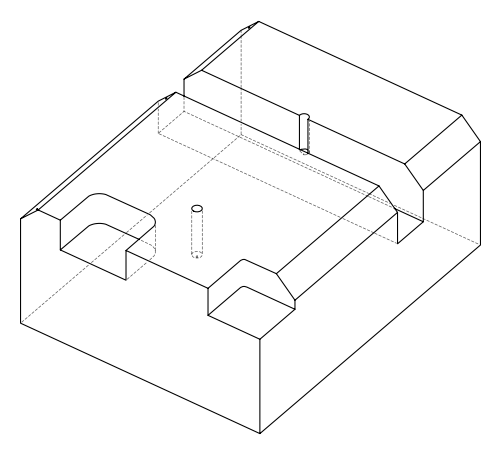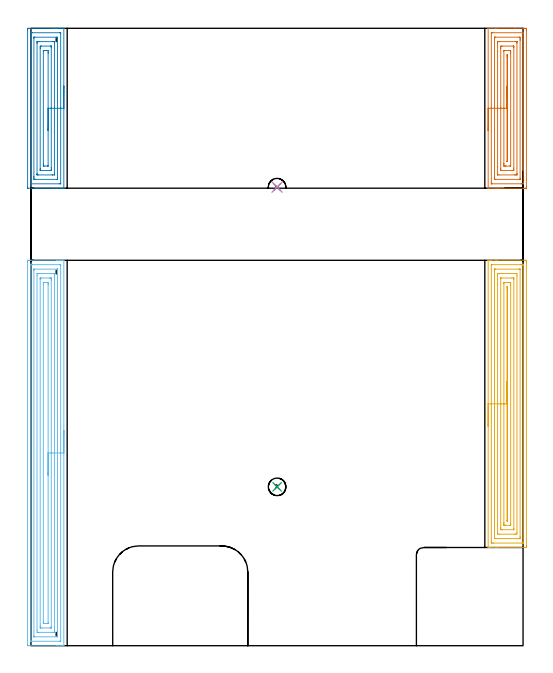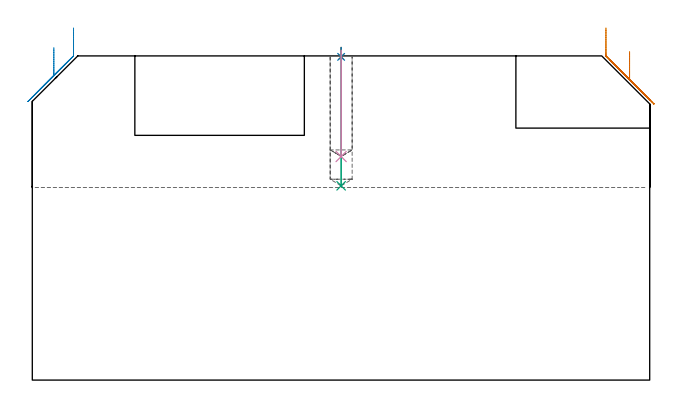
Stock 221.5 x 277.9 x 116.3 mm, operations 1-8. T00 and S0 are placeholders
(PLAN: 11 operations, 5 tool changes, 59.2 min)
(1 SPOT_DRILL | STEP1POCKET | NXT0321_9005460120000 | 0.03 min | 1 mm3)
(2 SPOT_DRILL_1 | STEP1POCKET_1 | NXT0321_9005460120000 | 0.03 min | 1 mm3)
(3 DRILL_BLIND_HOLE_INTO_CENTER | STEP1POCKET | UGT0301_198 | 0.2 min | 2198 mm3)
(4 DRILL_BLIND_HOLE_INTO_CENTER_1 | STEP1POCKET_1 | UGT0301_198 | 0.15 min | 1685 mm3)
(5 AREA_MILL | FG_CHAMFER_SURFACE | UGT0205_001 | 7.43 min | 21423 mm3)
(6 AREA_MILL_1 | FG_CHAMFER_SURFACE_1 | UGT0205_001 | 8.64 min | 23979 mm3)
(7 AREA_MILL_2 | FG_CHAMFER_SURFACE_2 | UGT0205_001 | 4.22 min | 11764 mm3)
(8 AREA_MILL_3 | FG_CHAMFER_SURFACE_3 | UGT0205_001 | 3.77 min | 10559 mm3)
(9 MILL_CORNER_NOTCH_RECTANGULAR | CORNER_NOTCH_RECTANGULAR | NXT0201_008 | Follow Part, ap 1.5, ae 75% | 24.39 min | 53772 mm3)
(10 MILL_SLOT | SLOT_PARTIAL_RECTANGULAR | UGT0201_136 | Follow Part, ap 5, ae 75% | 3.32 min | 76123 mm3)
(11 MILL_RECTANGULAR_SLOT | SLOT_RECTANGULAR | UGT0201_004 | Follow Part, ap 8, ae 75% | 7.02 min | 333863 mm3)
(TOOL NXT0321_9005460120000 | NC Spot Drill, 142deg, 12mm, Carbide, Uncoated | D12 PA142 FL30 Z2)
(TOOL UGT0301_198 | Twist Drill 7.9 mm | D7.9 PA118 FL73 Z2)
(TOOL UGT0205_001 | Chamfer Mill 20 x 3 x 45 deg. | D20 FL50 Z2)
(TOOL NXT0201_008 | ENDMILL 6mm [2P460-0600-NA 1630] | D6 FL26 Z6)
(TOOL UGT0201_136 | Carbide End Mill 20.0 | D20 FL30 Z4)
(TOOL UGT0201_004 | End Mill 32 mm | D32 FL53 Z6)
(OP 1 SPOT_DRILL)
G17 G21 G94 G90
T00 M6
G54
G17 G0 G90 X110.8 Y71.5 S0 M3
G43 Z126.3 H0
G94 G81 G98 Z115.96 F250. R119.3
G80
M5
M2
(OP 2 SPOT_DRILL_1)
G17 G21 G94 G90
T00 M6
G54
G17 G0 G90 X110.8 Y206.4 S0 M3
G43 Z126.3 H0
G94 G81 G98 Z115.96 F250. R119.3
G80
M5
M2
(OP 3 DRILL_BLIND_HOLE_INTO_CENTER)
G17 G21 G94 G90
T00 M6
G54
G17 G0 G90 X110.8 Y71.5 S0 M3
G43 Z126.3 H0
G94 G81 G98 Z69.7 F250. R118.3
G80
M5
M2
(OP 4 DRILL_BLIND_HOLE_INTO_CENTER_1)
G17 G21 G94 G90
T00 M6
G54
G17 G0 G90 X110.8 Y206.4 S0 M3
G43 Z126.3 H0
G94 G81 G98 Z80.2 F250. R118.3
G80
M5
M2
(OP 5 AREA_MILL)
G17 G21 G94 G90
T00 M6
G54
G17 G0 G90 X205.802 Y98.85 S1061 M3
G43 Z126.3 H0
Z126.298
G94 G1 Y98.888 Z125.427 F250.
Y99.002 Z124.562
Y99.191 Z123.71
Y99.453 Z122.878
Y99.787 Z122.072
Y100.19 Z121.298
Y100.659 Z120.563
Y101.19 Z119.871
Y101.779 Z119.227
Y102.422 Z118.638
Y103.114 Z118.107
Y103.85 Z117.638
Y104.624 Z117.235
Y105.43 Z116.901
Y106.262 Z116.639
Y107.114 Z116.45
Y107.979 Z116.336
Y108.85 Z116.298
X205.804 Y173.374 Z116.296
X205.802 Y173.409 Z116.295
X205.811 Y173.491 Z116.281
X205.832 Y173.498 Z116.26
X205.839 Y173.5 Z116.253
X206.13 Z115.969
X206.769 Z115.33
X207.273 Z114.822
X209.307 Z112.79
X209.946 Z112.148
X222.417 Y173.499 Z99.679
X222.985 Y173.496 Z99.111
X222.991 Y173.493 Z99.105
X222.997 Y172.929 Z99.103
X223. Y172.347 Z99.1
Y45.079
X222.998 Y44.771 Z99.102
X222.991 Y44.207 Z99.105
X222.985 Y44.204 Z99.111
X222.417 Y44.2 Z99.679
X209.946 Z112.148
X209.307 Z112.79
X209.055 Z113.042
X207.273 Z114.822
X206.769 Z115.33
X206.13 Z115.969
X205.838 Y44.202 Z116.253
X205.803 Y44.205 Z116.288
Y44.207
X205.8 Y44.326 Z116.3
X205.802 Y108.85 Z116.298
X207.216 Z114.884
X207.218 Y171.204 Z114.882
X207.22 Y171.26 Z114.88
X207.225 Y171.371 Z114.875
X207.236 Y171.49 Z114.864
X207.273 Y171.492 Z114.827
X207.814 Y171.499 Z114.286
X220.636 Y171.5 Z101.464
X221.177 Y171.498 Z100.923
X221.527 Y171.492 Z100.573
X221.57 Y171.49 Z100.53
X221.579 Y171.326 Z100.521
X221.584 Y171.208 Z100.516
X221.585 Y171.149 Z100.515
X221.586 Y171.09 Z100.514
X221.585 Y46.433 Z100.515
X221.583 Y46.314 Z100.517
X221.579 Y46.237 Z100.521
X221.575 Y46.208 Z100.525
X221.569 Y46.207 Z100.531
X221.527 Y46.204 Z100.573
X220.987 Y46.2 Z101.113
X208.164 Z113.936
X207.623 Y46.202 Z114.477
X207.273 Y46.208 Z114.827
X207.23 Y46.21 Z114.87
X207.221 Y46.374 Z114.879
X207.216 Y46.492 Z114.884
X207.215 Y46.551 Z114.885
X207.214 Y46.61 Z114.886
X207.216 Y108.85 Z114.884
X208.63 Z113.47
X208.633 Y168.901 Z113.467
X208.636 Y169.369 Z113.464
X208.639 Y169.473 Z113.461
X208.642 Y169.49 Z113.458
X208.706 Y169.494 Z113.394
X208.793 Y169.498 Z113.307
X208.924 Y169.5 Z113.176
X209.055 Z113.045
X219.745 Z102.355
X219.876 Y169.499 Z102.224
X220.138 Y169.493 Z101.962
X220.167 Y169.49 Z101.933
X220.168 Y169.486 Z101.932
X220.17 Y169.467 Z101.93
X220.171 Y169.43 Z101.929
X220.172 Y169.369 Z101.928
X220.171 Y49.221 Z101.929
Y48.796
X220.167 Y48.331 Z101.933
X220.165 Y48.227 Z101.935
X220.16 Y48.21 Z101.94
X220.094 Y48.206 Z102.006
X220.007 Y48.202 Z102.093
X219.876 Y48.2 Z102.224
X219.745 Z102.355
X209.055 Z113.045
X208.924 Y48.202 Z113.176
X208.663 Y48.208 Z113.437
X208.634 Y48.21 Z113.466
X208.632 Y48.214 Z113.468
X208.63 Y48.233 Z113.47
X208.629 Y48.27 Z113.471
Y48.331
X208.63 Y108.85 Z113.47
X210.044 Z112.056
X210.046 Y166.699 Z112.054
X210.053 Y167.482 Z112.047
X210.837 Y167.5 Z111.263
X218.053 Z104.047
X218.75 Y167.484 Z103.35
X218.757 Y166.796 Z103.343
Y51.001
X218.75 Y50.215 Z103.35
X217.963 Y50.2 Z104.137
X217.874 Z104.226
X210.747 Z111.353
X210.05 Y50.216 Z112.05
X210.043 Y50.904 Z112.057
X210.044 Y108.85 Z112.056
X211.459 Z110.641
X211.461 Y165.185 Z110.639
X211.465 Y165.453 Z110.635
X211.467 Y165.483 Z110.633
X211.476 Y165.49 Z110.624
X211.51 Y165.495 Z110.59
X211.582 Y165.499 Z110.518
X216.491 Y165.5 Z105.609
X217.073 Y165.497 Z105.027
X217.266 Y165.493 Z104.834
X217.33 Y165.49 Z104.77
X217.336 Y165.369 Z104.764
X217.34 Y165.19 Z104.76
X217.343 Y164.919 Z104.757
Y52.781
X217.342 Y52.511 Z104.758
X217.338 Y52.241 Z104.762
X217.336 Y52.212 Z104.764
X217.326 Y52.208 Z104.774
X217.29 Y52.203 Z104.81
X217.218 Y52.201 Z104.882
X212.309 Y52.2 Z109.791
X211.728 Y52.203 Z110.372
X211.534 Y52.207 Z110.566
X211.47 Y52.21 Z110.63
X211.464 Y52.331 Z110.636
X211.46 Y52.511 Z110.64
X211.458 Y52.781 Z110.642
X211.457 Y53.051 Z110.643
X211.459 Y108.85 Z110.641
X212.873 Z109.227
X212.875 Y162.883 Z109.225
X212.876 Y163.139 Z109.224
X212.88 Y163.455 Z109.22
X212.881 Y163.486 Z109.219
X212.932 Y163.491 Z109.168
X213.028 Y163.496 Z109.072
X213.149 Y163.499 Z108.951
X215.291 Y163.5 Z106.809
X215.822 Y163.498 Z106.278
X215.903 Y163.493 Z106.197
X215.916 Y163.491 Z106.184
X215.922 Y163.468 Z106.178
X215.925 Y163.395 Z106.175
X215.928 Y163.139 Z106.172
X215.929 Y162.502 Z106.171
Y162.249
Y54.814
X215.927 Y54.561 Z106.173
X215.923 Y54.243 Z106.177
X215.922 Y54.212 Z106.178
X215.868 Y54.208 Z106.232
X215.772 Y54.203 Z106.328
X215.652 Y54.201 Z106.448
X213.509 Y54.2 Z108.591
X212.978 Y54.202 Z109.122
X212.898 Y54.207 Z109.202
X212.885 Y54.209 Z109.215
X212.878 Y54.232 Z109.222
X212.875 Y54.304 Z109.225
X212.873 Y54.561 Z109.227
X212.871 Y55.198 Z109.229
Y55.451
X212.873 Y108.85 Z109.227
X214.287 Z107.813
X214.289 Y160.581 Z107.811
X214.292 Y161.359 Z107.808
X214.295 Y161.465 Z107.805
X214.3 Y161.49 Z107.8
X214.33 Y161.494 Z107.77
X214.4 Y161.498 Z107.7
X214.447 Z107.653
X214.484 Y161.495 Z107.616
X214.504 Y161.491 Z107.596
X214.508 Y161.472 Z107.592
X214.512 Y161.359 Z107.588
X214.514 Y161.245 Z107.586
X214.515 Y57.116 Z107.585
X214.511 Y56.341 Z107.589
X214.509 Y56.232 Z107.591
X214.501 Y56.21 Z107.599
X214.47 Y56.206 Z107.63
X214.4 Y56.202 Z107.7
X214.353 Z107.747
X214.316 Y56.206 Z107.784
X214.296 Y56.209 Z107.804
X214.293 Y56.229 Z107.807
X214.288 Y56.341 Z107.812
X214.286 Y56.455 Z107.814
X214.287 Y108.85 Z107.813
Y109.721 Z107.851
Y110.586 Z107.965
Y111.438 Z108.154
Y112.27 Z108.416
Y113.076 Z108.75
Y113.85 Z109.153
Y114.586 Z109.621
Y115.278 Z110.152
Y115.921 Z110.742
Y116.51 Z111.385
Y117.041 Z112.077
Y117.51 Z112.813
Y117.913 Z113.586
Y118.247 Z114.392
Y118.509 Z115.224
Y118.698 Z116.076
Y118.812 Z116.941
Y118.85 Z117.813
G0 Z126.3
M5
M2
(OP 6 AREA_MILL_1)
G17 G21 G94 G90
T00 M6
G54
G17 G0 G90 X14.8 Y96.75 S1061 M3
G43 Z126.3 H0
G94 G1 Y96.712 Z125.428 F250.
Y96.598 Z124.563
Y96.409 Z123.712
Y96.147 Z122.88
Y95.813 Z122.074
Y95.41 Z121.3
Y94.941 Z120.564
Y94.41 Z119.872
Y93.821 Z119.229
Y93.178 Z118.64
Y92.486 Z118.108
Y91.75 Z117.64
Y90.976 Z117.237
Y90.17 Z116.903
Y89.338 Z116.641
Y88.486 Z116.452
Y87.622 Z116.338
Y86.75 Z116.3
Y0.162
X14.797 Y0.01 Z116.288
X14.753 Y0.007 Z116.245
X14.379 Y0. Z115.878
X13.976 Z115.476
X13.33 Z114.825
X12.116 Z113.613
X11.548 Z113.043
X-1.153 Z100.344
X-1.205 Y0.001 Z100.293
X-1.492 Y0.01 Z100.006
X-1.499 Y0.296 Z99.999
Y0.32
X-1.5 Y172.58 Z100.
X-1.499 Y172.892 Z100.001
X-1.494 Y173.466 Z100.004
X-1.492 Y173.493 Z100.006
X-0.92 Y173.497 Z100.577
X-0.313 Y173.5 Z101.184
X11.548 Z113.043
X12.116 Z113.613
X12.439 Z113.935
X13.006 Z114.503
X13.33 Z114.825
X13.976 Z115.476
X14.379 Z115.879
X14.753 Y173.493 Z116.245
X14.797 Y173.49 Z116.288
X14.8 Y173.338 Z116.3
Y86.75
X13.386 Z114.886
X13.385 Y2.281 Z114.885
X13.381 Y2.169 Z114.881
X13.372 Y2.01 Z114.872
X13.33 Y2.007 Z114.83
X12.831 Y2.001 Z114.331
X0.362 Z101.862
X-0.03 Y2.007 Z101.47
X-0.079 Y2.01 Z101.421
X-0.084 Y2.225 Z101.416
X-0.085 Y2.337 Z101.415
Y171.219
X-0.081 Y171.331 Z101.419
X-0.072 Y171.49 Z101.428
X-0.03 Y171.493 Z101.47
X0.469 Y171.499 Z101.969
X12.938 Z114.438
X13.33 Y171.493 Z114.83
X13.379 Y171.49 Z114.879
X13.384 Y171.275 Z114.884
X13.385 Y171.163 Z114.885
X13.386 Y86.75 Z114.886
X11.972 Z113.472
X11.971 Y4.648 Z113.471
X11.97 Y4.179 Z113.47
X11.968 Y4.073 Z113.468
X11.965 Y4.025 Z113.465
X11.954 Y4.01 Z113.454
X11.905 Y4.007 Z113.405
X11.726 Y4.001 Z113.226
X1.573 Y4. Z103.073
X1.454 Y4.002 Z102.954
X1.359 Y4.006 Z102.859
X1.334 Y4.01 Z102.834
X1.332 Y4.015 Z102.832
X1.33 Y4.038 Z102.83
X1.329 Y4.179 Z102.829
X1.328 Y4.603 Z102.828
X1.329 Y168.852 Z102.829
X1.33 Y169.321 Z102.83
X1.333 Y169.427 Z102.833
X1.335 Y169.475 Z102.835
X1.346 Y169.49 Z102.846
X1.395 Y169.494 Z102.895
X1.574 Y169.499 Z103.074
X11.727 Y169.5 Z113.227
X11.846 Y169.498 Z113.346
X11.941 Y169.494 Z113.441
X11.966 Y169.49 Z113.466
X11.968 Y169.485 Z113.468
X11.97 Y169.462 Z113.47
X11.971 Y169.321 Z113.471
X11.972 Y168.897 Z113.472
Y86.75
X10.557 Z112.057
Y6.857
X10.553 Y6.07 Z112.053
X10.551 Y6.021 Z112.051
X10.514 Y6.01 Z112.014
X10.408 Y6.005 Z111.908
X10.195 Y6.002 Z111.695
X9.767 Y6. Z111.267
X3.497 Z104.997
X3.09 Y6.001 Z104.59
X2.887 Y6.005 Z104.387
X2.786 Y6.01 Z104.286
X2.749 Y6.017 Z104.249
X2.743 Y6.857 Z104.243
Y166.643
X2.747 Y167.43 Z104.247
X2.749 Y167.479 Z104.249
X2.786 Y167.49 Z104.286
X2.892 Y167.495 Z104.392
X3.105 Y167.498 Z104.605
X3.533 Y167.5 Z105.033
X9.803 Z111.303
X10.21 Y167.499 Z111.71
X10.413 Y167.495 Z111.913
X10.514 Y167.49 Z112.014
X10.551 Y167.483 Z112.051
X10.557 Y166.643 Z112.057
Y86.75
X9.143 Z110.643
Y8.642
X9.142 Y8.376 Z110.642
X9.139 Y8.108 Z110.639
X9.136 Y8.034 Z110.636
X9.131 Y8.009 Z110.631
X9.116 Y8.007 Z110.616
X9.037 Y8.003 Z110.537
X8.877 Y8.001 Z110.377
X8.627 Y8. Z110.127
X5.064 Z106.564
X4.423 Y8.002 Z105.923
X4.17 Y8.004 Z105.67
X4.162 Y8.012 Z105.662
X4.16 Y8.014 Z105.66
X4.157 Y8.642 Z105.657
Y8.909
Y164.858
X4.158 Y165.124 Z105.658
X4.161 Y165.392 Z105.661
X4.164 Y165.466 Z105.664
X4.169 Y165.491 Z105.669
X4.184 Y165.493 Z105.684
X4.263 Y165.497 Z105.763
X4.423 Y165.499 Z105.923
X4.673 Y165.5 Z106.173
X8.236 Z109.736
X8.877 Y165.498 Z110.377
X9.13 Y165.496 Z110.63
X9.138 Y165.489 Z110.638
X9.14 Y165.486 Z110.64
X9.143 Y164.858 Z110.643
Y164.591
Y86.75
X7.729 Z109.229
Y10.428
X7.727 Y10.11 Z109.227
X7.724 Y10.032 Z109.224
X7.723 Y10.017 Z109.223
X7.714 Y10.01 Z109.214
X7.664 Y10.006 Z109.164
X7.521 Y10.001 Z109.021
X6.205 Z107.705
X5.738 Y10.003 Z107.238
X5.604 Y10.01 Z107.104
X5.578 Y10.013 Z107.078
X5.576 Y10.06 Z107.076
X5.573 Y10.168 Z107.073
X5.572 Y10.428 Z107.072
X5.571 Y11.063 Z107.071
Y163.072
X5.573 Y163.39 Z107.073
X5.576 Y163.468 Z107.076
X5.577 Y163.483 Z107.077
X5.586 Y163.49 Z107.086
X5.636 Y163.494 Z107.136
X5.779 Y163.499 Z107.279
X7.095 Z108.595
X7.562 Y163.497 Z109.062
X7.696 Y163.49 Z109.196
X7.722 Y163.487 Z109.222
X7.724 Y163.44 Z109.224
X7.727 Y163.332 Z109.227
X7.728 Y163.072 Z109.228
X7.729 Y162.437 Z109.229
Y86.75
Y85.878 Z109.267
Y85.013 Z109.381
Y84.162 Z109.57
Y83.33 Z109.832
Y82.524 Z110.166
Y81.75 Z110.569
Y81.014 Z111.037
Y80.322 Z111.568
Y79.679 Z112.158
Y79.09 Z112.801
Y78.558 Z113.493
Y78.09 Z114.229
Y77.687 Z115.003
Y77.353 Z115.809
Y77.091 Z116.641
Y76.902 Z117.492
Y76.788 Z118.357
Y76.75 Z119.229
G0 Z126.3
M5
M2
(OP 7 AREA_MILL_2)
G17 G21 G94 G90
T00 M6
G54
G17 G0 G90 X205.801 Y231.901 S1061 M3
G43 Z126.3 H0
Z126.299
G94 G1 Y231.939 Z125.427 F250.
Y232.052 Z124.562
Y232.241 Z123.71
Y232.503 Z122.878
Y232.837 Z122.072
Y233.24 Z121.299
Y233.709 Z120.563
Y234.24 Z119.871
Y234.829 Z119.227
Y235.472 Z118.638
Y236.164 Z118.107
X205.802 Y236.9 Z117.638
Y237.674 Z117.235
Y238.48 Z116.901
Y239.312 Z116.639
Y240.164 Z116.45
Y241.029 Z116.336
Y241.9 Z116.298
X205.804 Y277.817 Z116.296
Y277.83 Z116.295
X205.811 Y277.89 Z116.282
X205.824 Y277.893 Z116.269
X205.999 Y277.9 Z116.099
X206.019 Z116.079
X209.223 Z112.875
X209.946 Z112.147
X217.963 Z104.133
X221.888 Z100.208
X222.417 Y277.899 Z99.679
X222.944 Y277.897 Z99.152
X222.991 Y277.894 Z99.105
X222.997 Y277.373 Z99.103
X223. Y276.793 Z99.1
Y206.734
X222.998 Y206.427 Z99.102
X222.991 Y205.906 Z99.105
X222.944 Y205.903 Z99.152
X222.417 Y205.901 Z99.679
X221.888 Y205.9 Z100.208
X210.475 Z111.619
X209.946 Z112.147
X209.223 Z112.875
X209.055 Z113.042
X206.019 Z116.079
X205.825 Y205.902 Z116.268
X205.804 Y205.905 Z116.288
X205.803 Y205.907 Z116.289
X205.8 Y205.983 Z116.3
X205.802 Y241.9 Z116.298
X207.216 Z114.884
X207.218 Y275.655 Z114.882
X207.219 Y275.711 Z114.881
X207.222 Y275.821 Z114.878
X207.225 Y275.888 Z114.875
X207.237 Y275.891 Z114.863
X207.273 Y275.894 Z114.827
X207.863 Y275.9 Z114.237
X221.225 Z100.875
X221.527 Y275.896 Z100.573
X221.569 Y275.893 Z100.531
X221.576 Y275.892 Z100.524
X221.579 Y275.854 Z100.521
X221.583 Y275.776 Z100.517
X221.585 Y275.659 Z100.515
X221.586 Y275.6 Z100.514
Y208.142
X221.584 Y208.083 Z100.516
X221.58 Y207.965 Z100.52
X221.576 Y207.909 Z100.524
X221.564 Y207.906 Z100.536
X221.527 Y207.904 Z100.573
X220.937 Y207.9 Z101.163
X220.636 Z101.464
X207.575 Z114.525
X207.273 Y207.904 Z114.827
X207.231 Y207.907 Z114.869
X207.224 Y207.908 Z114.876
X207.221 Y207.946 Z114.879
X207.217 Y208.024 Z114.883
X207.215 Y208.142 Z114.885
X207.214 Y208.2 Z114.886
X207.216 Y241.9 Z114.884
X208.63 Z113.47
X208.632 Y273.36 Z113.468
X208.634 Y273.826 Z113.466
X208.636 Y273.877 Z113.464
X208.637 Y273.883 Z113.463
X208.659 Y273.89 Z113.441
X208.757 Y273.895 Z113.343
X208.906 Y273.899 Z113.194
X208.981 Y273.9 Z113.119
X219.745 Y273.899 Z102.355
X219.819 Y273.897 Z102.281
X219.968 Y273.89 Z102.132
X220.165 Y273.877 Z101.935
X220.166 Y273.826 Z101.934
X220.17 Y273.403 Z101.93
X220.171 Y272.939 Z101.929
X220.172 Y272.514 Z101.928
X220.171 Y210.437 Z101.929
X220.169 Y209.974 Z101.931
X220.167 Y209.923 Z101.933
X220.166 Y209.917 Z101.934
X220.141 Y209.91 Z101.959
X220.042 Y209.905 Z102.058
X219.894 Y209.901 Z102.206
X219.819 Y209.9 Z102.281
X209.055 Y209.901 Z113.045
X208.981 Y209.903 Z113.119
X208.832 Y209.91 Z113.268
X208.635 Y209.923 Z113.465
X208.634 Y209.974 Z113.466
X208.63 Y210.397 Z113.47
X208.629 Y210.861 Z113.471
Y211.285
X208.63 Y241.9 Z113.47
X210.044 Z112.056
X210.046 Y271.165 Z112.054
X210.047 Y271.559 Z112.053
X210.05 Y271.756 Z112.05
X210.053 Y271.853 Z112.047
X210.056 Y271.89 Z112.044
X210.104 Y271.895 Z111.996
X210.837 Y271.899 Z111.263
X210.99 Y271.9 Z111.11
X218.117 Y271.899 Z103.983
X218.719 Y271.891 Z103.381
X218.75 Y271.89 Z103.35
X218.752 Y271.857 Z103.348
X218.755 Y271.773 Z103.345
X218.757 Y271.602 Z103.343
Y271.262
Y212.635
X218.756 Y212.239 Z103.344
X218.753 Y212.042 Z103.347
X218.75 Y211.945 Z103.35
X218.745 Y211.909 Z103.355
X218.696 Y211.905 Z103.404
X217.963 Y211.901 Z104.137
X217.81 Y211.9 Z104.29
X210.683 Y211.901 Z111.417
X210.081 Y211.909 Z112.019
X210.05 Y211.91 Z112.05
X210.048 Y211.943 Z112.052
X210.045 Y212.028 Z112.055
X210.044 Y212.198 Z112.056
X210.043 Y212.538 Z112.057
X210.044 Y241.9 Z112.056
X211.459 Z110.641
X211.46 Y268.771 Z110.64
X211.463 Y269.392 Z110.637
X211.467 Y269.651 Z110.633
X211.479 Y269.89 Z110.621
X211.728 Y269.895 Z110.372
X212.109 Y269.899 Z109.991
X217.072 Z105.028
X217.243 Y269.897 Z104.857
X217.304 Y269.894 Z104.796
X217.333 Y269.891 Z104.767
X217.336 Y269.84 Z104.764
X217.341 Y269.661 Z104.759
X217.343 Y269.392 Z104.757
Y269.122
Y215.026
X217.34 Y214.408 Z104.76
X217.337 Y214.145 Z104.763
X217.321 Y213.91 Z104.779
X217.072 Y213.905 Z105.028
X216.691 Y213.901 Z105.409
X211.728 Z110.372
X211.557 Y213.903 Z110.543
X211.496 Y213.906 Z110.604
X211.467 Y213.909 Z110.633
X211.464 Y213.961 Z110.636
X211.46 Y214.139 Z110.64
X211.458 Y214.408 Z110.642
X211.457 Y214.677 Z110.643
X211.459 Y241.9 Z110.641
X212.873 Z109.227
X212.875 Y267.618 Z109.225
X212.876 Y267.776 Z109.224
X212.879 Y267.854 Z109.221
X212.881 Y267.885 Z109.219
X212.943 Y267.89 Z109.157
X213.228 Y267.898 Z108.872
X215.008 Y267.9 Z107.092
X215.291 Y267.899 Z106.809
X215.902 Y267.896 Z106.198
X215.915 Y267.89 Z106.185
X215.922 Y267.877 Z106.178
X215.925 Y267.618 Z106.175
X215.929 Y266.983 Z106.171
Y266.731
X215.928 Y216.182 Z106.172
X215.927 Y216.023 Z106.173
X215.924 Y215.945 Z106.176
X215.923 Y215.914 Z106.177
X215.857 Y215.91 Z106.243
X215.572 Y215.902 Z106.528
X213.792 Y215.9 Z108.308
X213.509 Y215.901 Z108.591
X212.898 Y215.904 Z109.202
X212.885 Y215.91 Z109.215
X212.879 Y215.923 Z109.221
X212.876 Y216.182 Z109.224
X212.872 Y216.816 Z109.228
Y217.069
X212.873 Y241.9 Z109.227
X214.287 Z107.813
X214.289 Y265.068 Z107.811
X214.294 Y265.844 Z107.806
X214.295 Y265.89 Z107.805
X214.347 Y265.897 Z107.753
X214.4 Y265.898 Z107.7
X214.456 Y265.897 Z107.644
X214.492 Y265.892 Z107.608
X214.509 Y265.887 Z107.591
X214.511 Y265.881 Z107.589
X214.513 Y265.844 Z107.587
X214.514 Y265.731 Z107.586
Y218.729
X214.508 Y217.956 Z107.592
X214.505 Y217.909 Z107.595
X214.453 Y217.903 Z107.647
X214.4 Y217.902 Z107.7
X214.344 Y217.903 Z107.756
X214.308 Y217.908 Z107.792
X214.292 Y217.913 Z107.808
X214.29 Y217.919 Z107.81
X214.288 Y217.956 Z107.812
X214.286 Y218.069 Z107.814
X214.287 Y241.9 Z107.813
Y242.771 Z107.851
Y243.636 Z107.965
Y244.488 Z108.154
Y245.32 Z108.416
Y246.126 Z108.75
Y246.9 Z109.152
Y247.636 Z109.621
Y248.328 Z110.152
Y248.971 Z110.742
Y249.56 Z111.385
Y250.091 Z112.077
Y250.56 Z112.813
X214.288 Y250.963 Z113.586
Y251.297 Z114.392
Y251.559 Z115.224
Y251.748 Z116.076
Y251.862 Z116.941
Y251.9 Z117.812
G0 Z126.3
M5
M2
(OP 8 AREA_MILL_3)
G17 G21 G94 G90
T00 M6
G54
G17 G0 G90 X14.8 Y251.9 S1061 M3
G43 Z126.3 H0
G94 G1 Y251.862 Z125.428 F250.
Y251.748 Z124.563
Y251.559 Z123.712
Y251.297 Z122.88
Y250.963 Z122.074
Y250.56 Z121.3
Y250.092 Z120.564
Y249.56 Z119.872
Y248.971 Z119.229
Y248.328 Z118.64
Y247.636 Z118.108
Y246.9 Z117.64
Y246.126 Z117.237
Y245.32 Z116.903
Y244.488 Z116.641
Y243.637 Z116.452
Y242.772 Z116.338
Y241.9 Z116.3
Y205.983
X14.796 Y205.91 Z116.289
X14.777 Y205.907 Z116.27
X14.582 Y205.9 Z116.08
X11.381 Z112.879
X10.658 Z112.151
X2.707 Z104.203
X-1.153 Z100.343
X-1.283 Y205.902 Z100.213
X-1.491 Y205.91 Z100.005
X-1.499 Y206.116 Z99.999
X-1.5 Y206.427 Z100.
Y277.064
X-1.498 Y277.373 Z100.002
X-1.491 Y277.894 Z100.005
X-1.447 Y277.897 Z100.05
X-0.92 Y277.899 Z100.576
X-0.391 Y277.9 Z101.105
X10.129 Z111.623
X10.658 Z112.151
X11.381 Z112.879
X11.548 Z113.046
X14.583 Z116.081
X14.777 Y277.893 Z116.27
X14.796 Y277.89 Z116.289
X14.8 Y277.817 Z116.3
Y241.9
X13.386 Z114.886
Y208.145
X13.385 Y208.089 Z114.885
X13.382 Y207.977 Z114.882
X13.379 Y207.911 Z114.879
X13.366 Y207.908 Z114.866
X13.33 Y207.905 Z114.83
X12.74 Y207.9 Z114.24
X0.272 Z101.772
X-0.03 Y207.904 Z101.47
X-0.072 Y207.907 Z101.428
X-0.078 Y207.908 Z101.422
X-0.082 Y207.959 Z101.418
X-0.084 Y208.033 Z101.416
X-0.086 Y208.256 Z101.414
Y275.655
X-0.085 Y275.711 Z101.415
X-0.082 Y275.823 Z101.418
X-0.079 Y275.89 Z101.421
X-0.066 Y275.892 Z101.434
X-0.03 Y275.895 Z101.47
X0.56 Y275.9 Z102.06
X13.028 Z114.528
X13.33 Y275.896 Z114.83
X13.372 Y275.893 Z114.872
X13.378 Y275.892 Z114.878
X13.382 Y275.841 Z114.882
X13.384 Y275.767 Z114.884
X13.386 Y275.656 Z114.886
Y275.6
Y241.9
X11.972 Z113.472
X11.971 Y210.44 Z113.471
X11.969 Y209.974 Z113.469
X11.967 Y209.923 Z113.467
X11.966 Y209.917 Z113.466
X11.944 Y209.91 Z113.444
X11.846 Y209.905 Z113.346
X11.697 Y209.901 Z113.197
X11.623 Y209.9 Z113.123
X1.752 Y209.901 Z103.252
X1.677 Y209.903 Z103.177
X1.529 Y209.91 Z103.029
X1.335 Y209.923 Z102.835
X1.334 Y209.974 Z102.834
X1.33 Y210.394 Z102.83
X1.329 Y210.861 Z102.829
X1.328 Y211.282 Z102.828
X1.329 Y273.36 Z102.829
X1.331 Y273.826 Z102.831
X1.333 Y273.877 Z102.833
X1.334 Y273.883 Z102.834
X1.356 Y273.89 Z102.856
X1.454 Y273.895 Z102.954
X1.603 Y273.899 Z103.103
X1.677 Y273.9 Z103.177
X11.548 Y273.899 Z113.048
X11.623 Y273.897 Z113.123
X11.771 Y273.89 Z113.271
X11.965 Y273.877 Z113.465
X11.966 Y273.826 Z113.466
X11.97 Y273.406 Z113.47
X11.971 Y272.939 Z113.471
X11.972 Y272.518 Z113.472
Y241.9
X10.557 Z112.057
Y212.635
X10.556 Y212.241 Z112.056
X10.554 Y212.045 Z112.054
X10.55 Y211.947 Z112.05
X10.548 Y211.91 Z112.048
X10.5 Y211.905 Z112.
X9.767 Y211.901 Z111.267
X9.614 Y211.9 Z111.114
X3.379 Y211.901 Z104.879
X2.779 Y211.91 Z104.279
X2.749 Y211.912 Z104.249
X2.747 Y211.945 Z104.247
X2.745 Y212.029 Z104.245
X2.743 Y212.197 Z104.243
Y212.535
Y271.165
X2.744 Y271.559 Z104.244
X2.746 Y271.755 Z104.246
X2.75 Y271.853 Z104.25
X2.752 Y271.89 Z104.252
X2.8 Y271.895 Z104.3
X3.533 Y271.899 Z105.033
X3.686 Y271.9 Z105.186
X9.921 Y271.899 Z111.421
X10.521 Y271.89 Z112.021
X10.551 Y271.888 Z112.051
X10.553 Y271.855 Z112.053
X10.555 Y271.771 Z112.055
X10.557 Y271.603 Z112.057
Y271.265
Y241.9
X9.143 Z110.643
Y215.03
X9.14 Y214.408 Z110.64
X9.136 Y214.15 Z110.636
X9.125 Y213.91 Z110.625
X8.877 Y213.905 Z110.377
X8.496 Y213.901 Z109.996
X4.423 Z105.923
X4.253 Y213.903 Z105.753
X4.192 Y213.907 Z105.692
X4.164 Y213.911 Z105.664
X4.162 Y213.966 Z105.662
X4.159 Y214.143 Z105.659
X4.157 Y214.408 Z105.657
Y214.674
Y268.77
X4.16 Y269.392 Z105.66
X4.164 Y269.651 Z105.664
X4.175 Y269.89 Z105.675
X4.423 Y269.895 Z105.923
X4.804 Y269.899 Z106.304
X8.877 Z110.377
X9.047 Y269.897 Z110.547
X9.108 Y269.893 Z110.608
X9.136 Y269.889 Z110.636
X9.138 Y269.834 Z110.638
X9.141 Y269.657 Z110.641
X9.143 Y269.392 Z110.643
Y269.126
Y241.9
X7.729 Z109.229
X7.728 Y216.182 Z109.228
X7.727 Y216.024 Z109.227
X7.724 Y215.946 Z109.224
X7.723 Y215.915 Z109.223
X7.661 Y215.91 Z109.161
X7.376 Y215.902 Z108.876
X6.205 Y215.901 Z107.705
X5.594 Y215.903 Z107.094
X5.583 Y215.91 Z107.083
X5.578 Y215.919 Z107.078
X5.575 Y216.182 Z107.075
X5.571 Y216.812 Z107.071
Y217.069
X5.572 Y267.618 Z107.072
X5.573 Y267.776 Z107.073
X5.576 Y267.854 Z107.076
X5.577 Y267.885 Z107.077
X5.639 Y267.89 Z107.139
X5.924 Y267.898 Z107.424
X7.095 Y267.899 Z108.595
X7.706 Y267.897 Z109.206
X7.717 Y267.89 Z109.217
X7.722 Y267.881 Z109.222
X7.725 Y267.618 Z109.225
X7.729 Y266.988 Z109.229
Y266.731
Y241.9
Y241.028 Z109.267
Y240.164 Z109.381
Y239.312 Z109.57
Y238.48 Z109.832
Y237.674 Z110.166
Y236.9 Z110.569
Y236.164 Z111.037
Y235.472 Z111.568
Y234.829 Z112.158
Y234.24 Z112.801
Y233.709 Z113.493
Y233.24 Z114.229
Y232.837 Z115.003
Y232.503 Z115.809
Y232.241 Z116.641
Y232.052 Z117.492
Y231.938 Z118.357
Y231.9 Z119.229
G0 Z126.3
M5
M2
